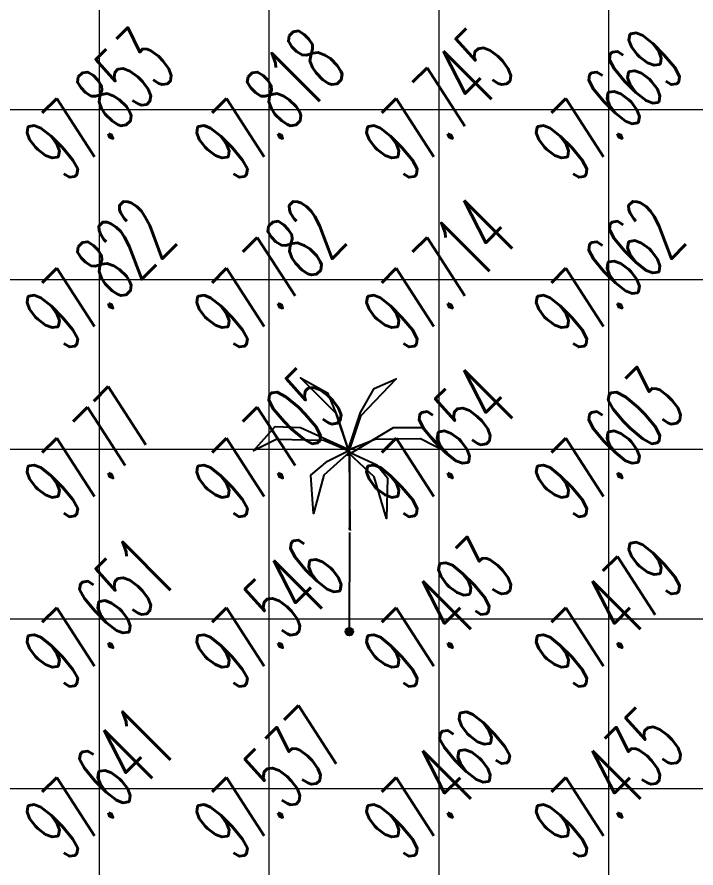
# Model space of a CAD drawing. Header units: millimetres. Extents: x 684983 to 685377, y 990360 to 990509.
# Drawn here: x 685059.05 to 685067.05, y 990421.11 to 990431.13 of the extents above; entities that cross this region are included whole.
import ezdxf

# ---------------------------------------------------------------- set-up
doc = ezdxf.new("R2010")
doc.units = ezdxf.units.MM
doc.layers.add('grid', color=8, linetype='Continuous', lineweight=9)
doc.layers.add('GRID LEVELS', color=7, linetype='Continuous', lineweight=13)
doc.layers.add('SYMBOLS', color=7, linetype='Continuous')
doc.styles.get("Standard").update_dxf_attribs({"font": 'RomanS'})

# ---------------------------------------------------------------- blocks, each defined once
blk = doc.blocks.new('A$C11072AF8')
blk.add_hatch(color=3).paths.add_polyline_path([(0.7827, 0.03, 1), (0.7227, 0.03, 1)])
at = {"color": 3}
blk.add_line((0.7527, 0.03), (0.7578, 0.8082), dxfattribs=at)
blk.add_lwpolyline([(0.7538, 0.8315), (0.7578, 0.8627), (0.7578, 1.4423), (0.553, 1.2582), (0.4711, 0.9582), (0.4506, 1.2582), (0.5803, 1.3673), (0.7441, 1.4491), (0.553, 1.5309), (0.1775, 1.5377), (0, 1.4491), (0.1707, 1.64), (0.3687, 1.6332), (0.7441, 1.4627), (0.6486, 1.7423), (0.3687, 2.0219), (0.5803, 1.9059), (0.6622, 1.7082), (0.7441, 1.4559), (0.8397, 1.7491), (0.9489, 1.94), (1.1196, 2.015), (0.8397, 1.7218), (0.7373, 1.415), (1.0991, 1.6332), (1.3244, 1.6332), (1.5224, 1.4355), (1.3108, 1.5446), (0.9558, 1.5377), (0.7305, 1.4491), (0.9694, 1.34), (1.0513, 1.2377), (1.0445, 0.9173), (0.9489, 1.2446), (0.751, 1.4287), (0.7578, 0.8354), (0.7591, 0.8234)], dxfattribs=at)
blk.add_circle((0.7527, 0.03), 0.03, dxfattribs=at)
blk = doc.blocks.new('A$C0CA14312')
blk.add_blockref('A$C11072AF8', (0, 0))
blk = doc.blocks.new('CCONUT')
at = {"xscale": 0.6000000000000001, "yscale": 0.6000000000000001, "zscale": 0.6000000000000001}
blk.add_blockref('A$C0CA14312', (-0.4516, -0.018), dxfattribs=at)

msp = doc.modelspace()

# ---------------------------------------------------------------- linework, layer by layer
at = {"layer": 'grid'}
for p, q in [((685060.014, 990509.155), (685060.014, 990370.9)), ((685062.014, 990509.155), (685062.014, 990370.9)), ((685064.014, 990509.155), (685064.014, 990370.9)), ((685066.014, 990509.155), (685066.014, 990370.9)), ((685085.196, 990430.038), (684982.764, 990430.038)), ((685085.196, 990428.038), (684982.764, 990428.038)), ((685085.196, 990426.038), (684982.764, 990426.038)), ((685085.196, 990424.038), (684982.764, 990424.038)), ((685085.196, 990422.038), (684982.764, 990422.038))]:
    msp.add_line(p, q, dxfattribs=at)

# ---------------------------------------------------------------- block references
at = {"layer": 'SYMBOLS', "ltscale": 10, "xscale": 2.5, "yscale": 2.5, "zscale": 2.5}
msp.add_blockref('CCONUT', (685062.961, 990423.893, 97.495), dxfattribs=at)

# ---------------------------------------------------------------- texts
at = {"layer": 'GRID LEVELS', "width": 0.5}
for s, p in [('97.853', (685059.63, 990429.158, 97.853)), ('97.745', (685063.63, 990429.158, 97.745)), ('97.818', (685061.63, 990429.158, 97.818)), ('97.669', (685065.63, 990429.158, 97.669)), ('97.822', (685059.63, 990427.158, 97.822)), ('97.782', (685061.63, 990427.158, 97.782)), ('97.714', (685063.63, 990427.158, 97.714)), ('97.662', (685065.63, 990427.158, 97.662)), ('97.705', (685061.63, 990425.158, 97.705)), ('97.603', (685065.63, 990425.158, 97.603)), ('97.654', (685063.63, 990425.158, 97.654)), ('97.77', (685059.63, 990425.158, 97.77)), ('97.493', (685063.63, 990423.158, 97.493)), ('97.651', (685059.63, 990423.158, 97.651)), ('97.546', (685061.63, 990423.158, 97.546)), ('97.479', (685065.63, 990423.158, 97.479)), ('97.537', (685061.63, 990421.158, 97.537)), ('97.435', (685065.63, 990421.158, 97.435)), ('97.641', (685059.63, 990421.158, 97.641)), ('97.469', (685063.63, 990421.158, 97.469))]:
    msp.add_text(s, height=0.8, rotation=45, dxfattribs=at).set_placement(p)

doc.saveas('drawing.dxf')
